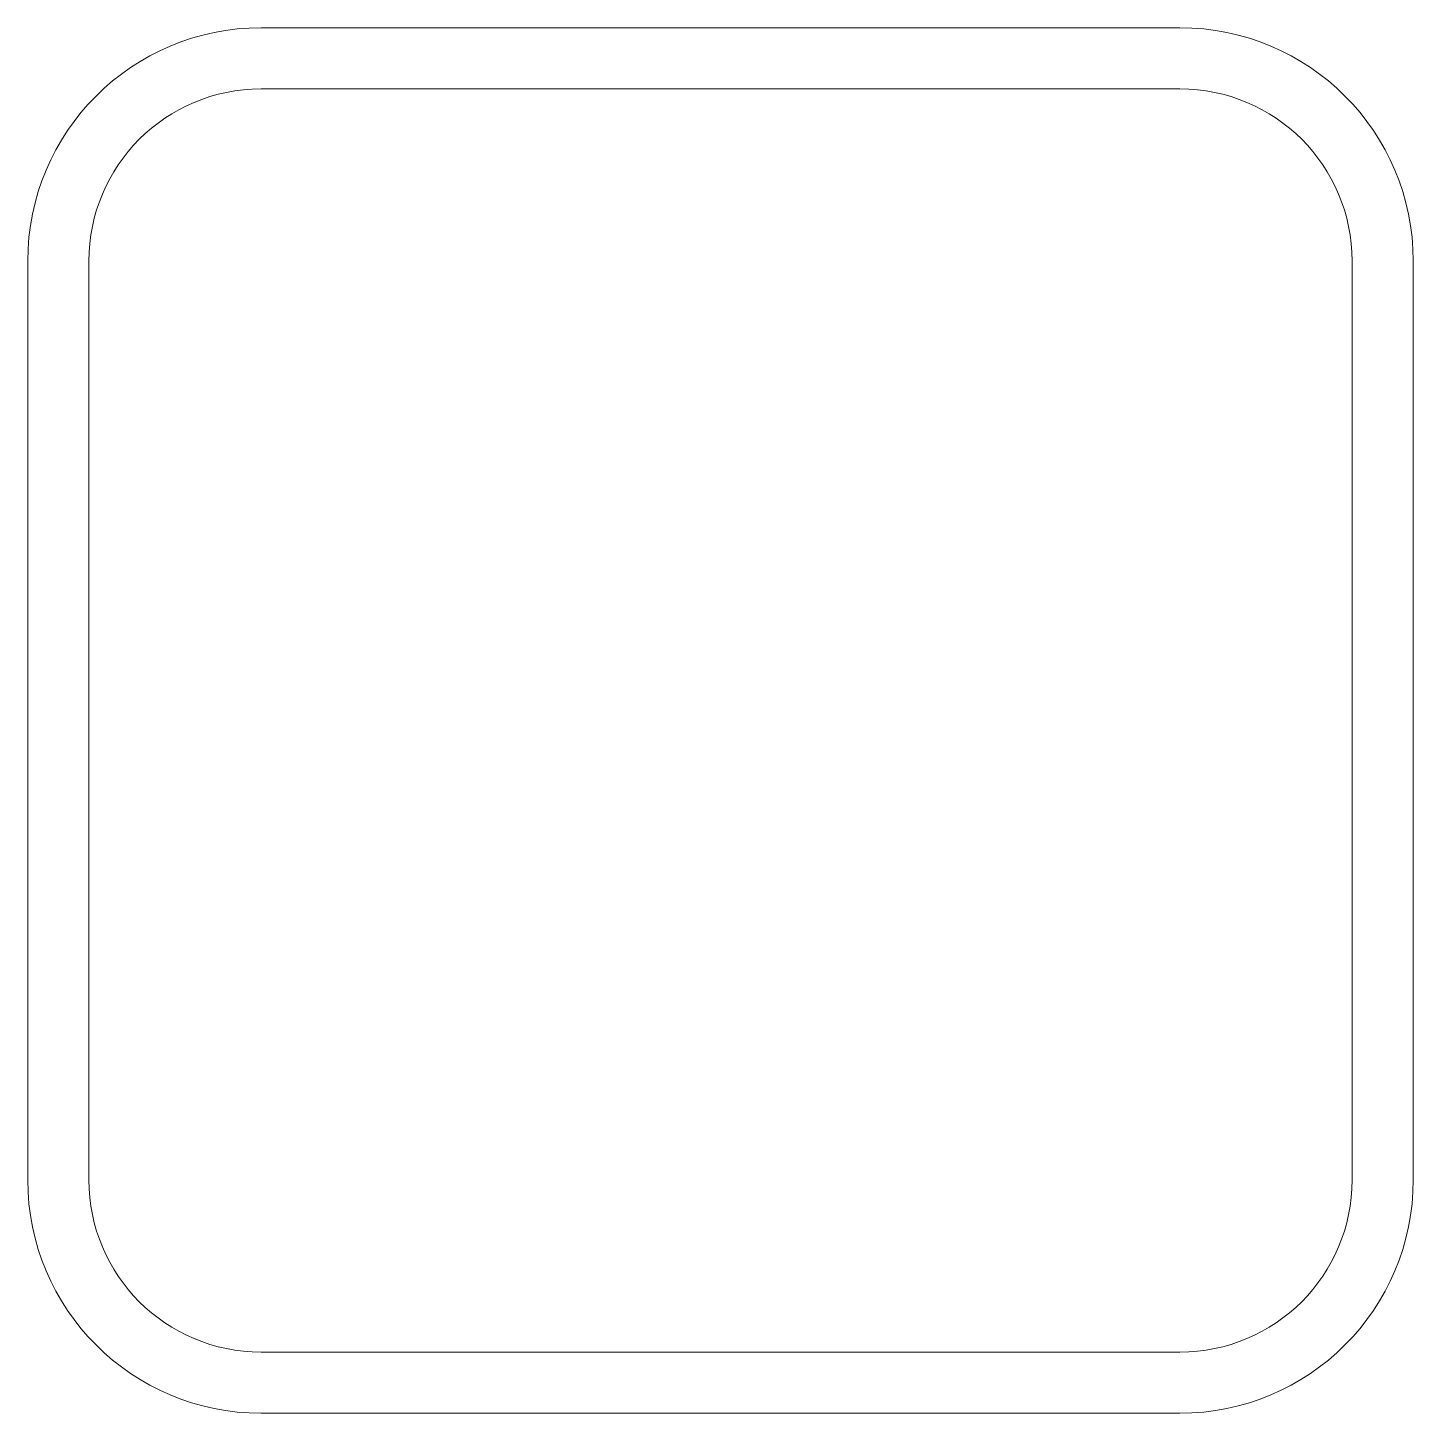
# Model space of a CAD drawing. Header units: inches. Extents: x -0.57 to 0.57, y -0.57 to 0.57.
import ezdxf

# ---------------------------------------------------------------- set-up
doc = ezdxf.new("R2010")
doc.units = ezdxf.units.IN
doc.header["$MEASUREMENT"] = 0

msp = doc.modelspace()

# ---------------------------------------------------------------- linework, layer by layer
at = {"color": 7, "linetype": 'Continuous', "lineweight": 15}
for p, q in [((0.375375, 0.566), (-0.375375, 0.566)), ((0.375375, 0.516), (-0.375375, 0.516)), ((-0.566, 0.375375), (-0.566, -0.375375)), ((-0.516, 0.375375), (-0.516, -0.375375)), ((0.516, -0.375375), (0.516, 0.375375)), ((0.566, -0.375375), (0.566, 0.375375)), ((-0.375375, -0.516), (0.375375, -0.516)), ((-0.375375, -0.566), (0.375375, -0.566))]:
    msp.add_line(p, q, dxfattribs=at)
for centre, radius, start, end in [((-0.375375, 0.375375), 0.190625, 90, 180), ((0.375375, 0.375375), 0.190625, 0, 90), ((-0.375375, 0.375375), 0.140625, 90, 180), ((0.375375, 0.375375), 0.140625, 0, 90), ((-0.375375, -0.375375), 0.190625, 180, 270), ((-0.375375, -0.375375), 0.140625, 180, 270), ((0.375375, -0.375375), 0.140625, 270, 0), ((0.375375, -0.375375), 0.190625, 270, 0)]:
    msp.add_arc(centre, radius, start, end, dxfattribs=at)

doc.saveas('drawing.dxf')
